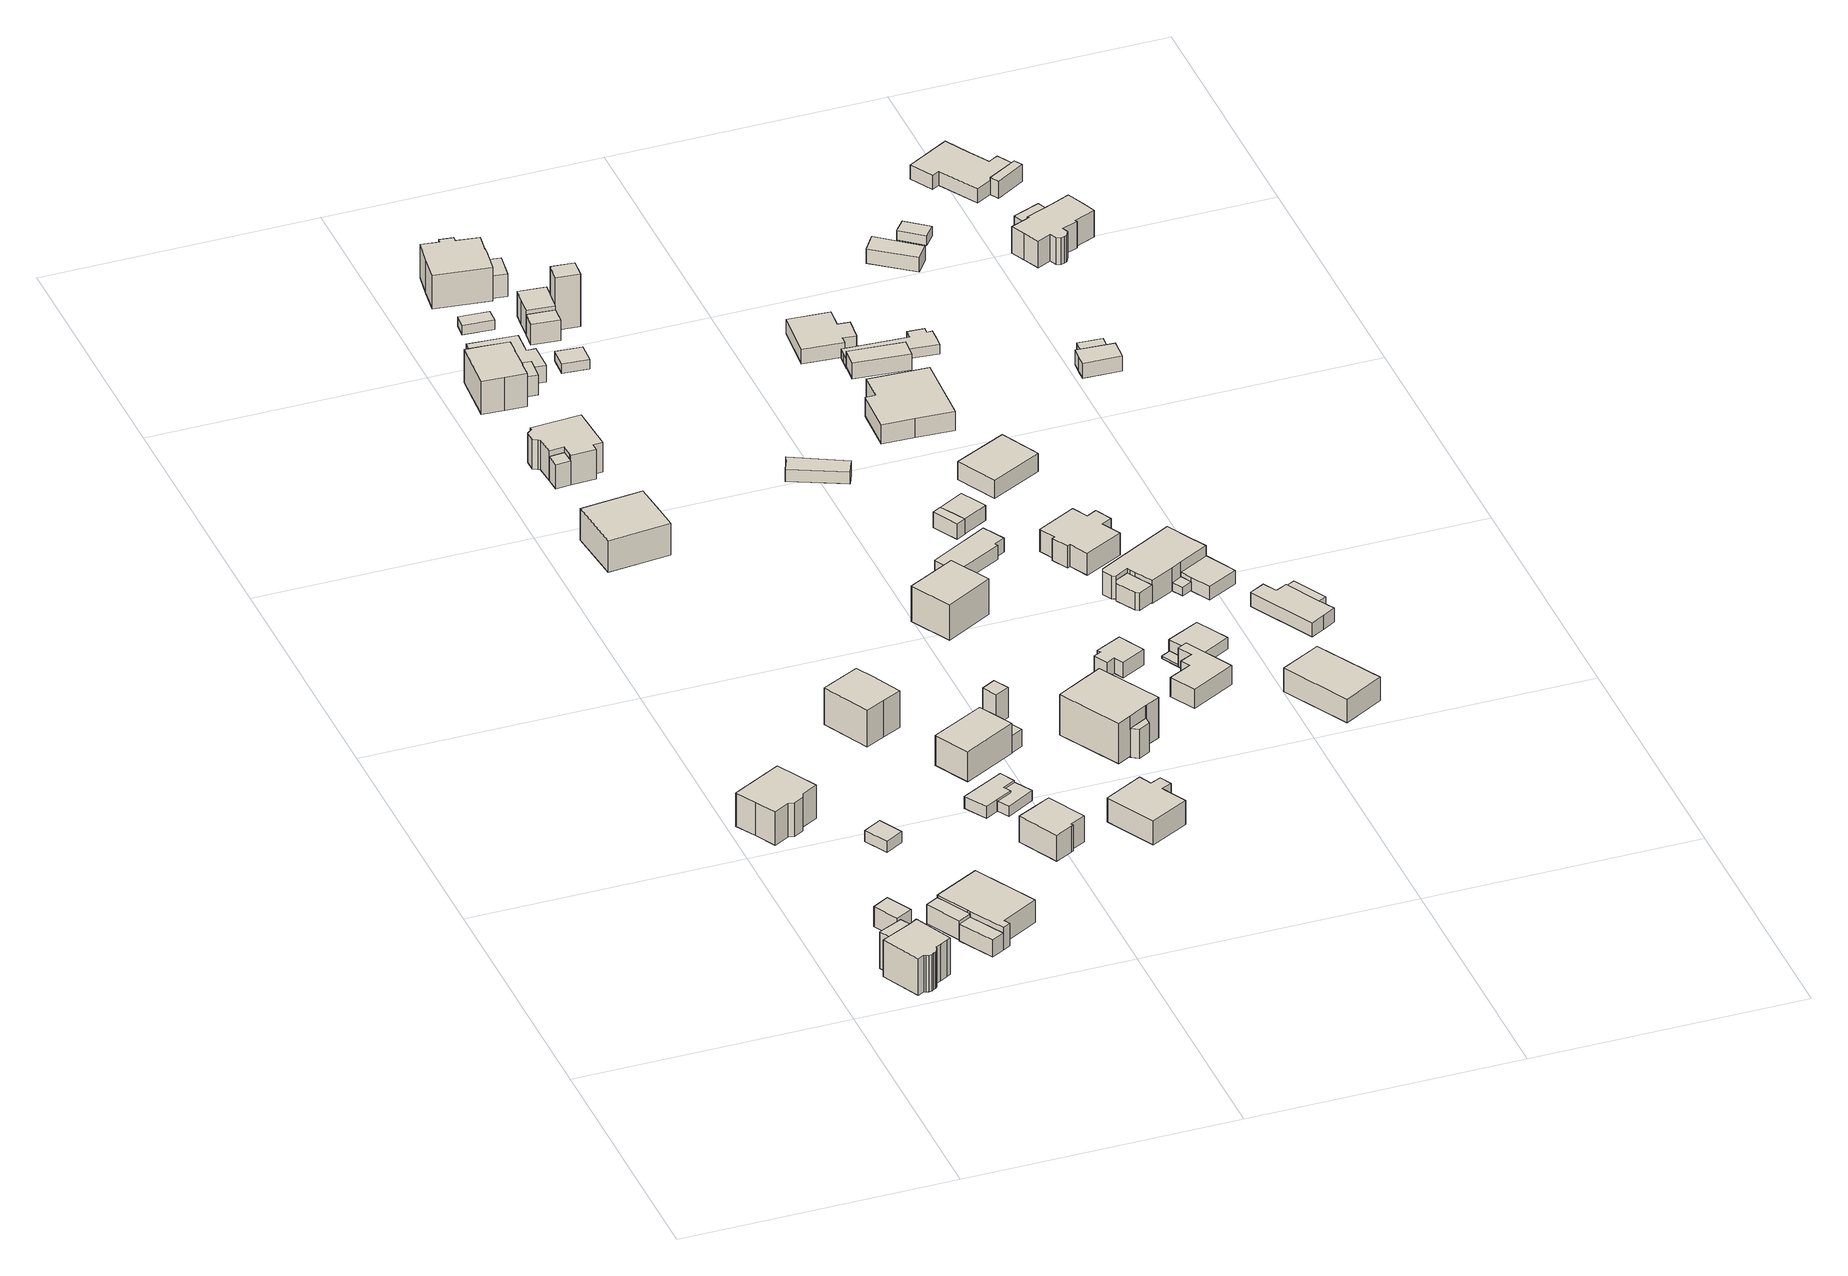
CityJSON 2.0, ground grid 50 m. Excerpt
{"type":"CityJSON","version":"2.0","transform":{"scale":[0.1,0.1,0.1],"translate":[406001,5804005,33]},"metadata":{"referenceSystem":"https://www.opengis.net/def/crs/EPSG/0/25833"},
"CityObjects":{
"building1":{"type":"Building","attributes":{"Gemeindeschluessel":"11000009","function":"31001_1010"},"address":[{"country":"Germany","locality":"Berlin","thoroughfareNumber":"144","thoroughfareName":"Waldstraße"}],"children":["building1-1","building1-2"]},
"building1-1":{"type":"BuildingPart","attributes":{"BezugspunktDach":"2200","measuredHeight":7.34,"storeysAboveGround":2},"parents":["building1"],"geometry":[{"type":"Solid","lod":"1","boundaries":[[[[0,1,2,3,4,5,6,7,8,9,10,11,12,13,14,15,16]],[[17,18,19,20,21,22,23,24,25,26,27,28,29,30,31,32,33]],[[17,33,16,15]],[[19,18,14,13]],[[20,19,13,12]],[[21,20,12,11]],[[22,21,11,10]],[[23,22,10,9]],[[24,23,9,8]],[[25,24,8,7]],[[26,25,7,6]],[[27,26,6,5]],[[28,27,5,4]],[[29,28,4,3]],[[30,29,3,2]],[[31,30,2,1]],[[32,31,1,0]],[[33,32,0,16]],[[18,17,15,14]]]]}]},
"building1-2":{"type":"BuildingPart","attributes":{"BezugspunktDach":"2200","measuredHeight":7.31,"storeysAboveGround":2},"parents":["building1"],"geometry":[{"type":"Solid","lod":"1","boundaries":[[[[15,14,34,35]],[[36,18,17,37]],[[36,37,35,34]],[[18,36,34,14]],[[37,17,15,35]],[[17,18,14,15]]]]}]},
"building2":{"type":"Building","attributes":{"Gemeindeschluessel":"11000009","BezugspunktDach":"2200","function":"31001_2000","measuredHeight":5.29,"storeysAboveGround":1},"address":[{"country":"Germany","locality":"Berlin","thoroughfareNumber":"144 (1)","thoroughfareName":"Waldstraße"}],"geometry":[{"type":"Solid","lod":"1","boundaries":[[[[38,39,40,41]],[[42,43,44,45]],[[42,45,41,40]],[[43,42,40,39]],[[44,43,39,38]],[[45,44,38,41]]]]}]},
"building3":{"type":"Building","attributes":{"Gemeindeschluessel":"11000009","BezugspunktDach":"2200","function":"31001_1010","measuredHeight":9.04,"storeysAboveGround":1},"address":[{"country":"Germany","locality":"Berlin","thoroughfareNumber":"20","thoroughfareName":"Elstergrund"}],"geometry":[{"type":"Solid","lod":"1","boundaries":[[[[46,47,48,49,50,51,52,53,54,55]],[[56,57,58,59,60,61,62,63,64,65]],[[56,65,55,54]],[[57,56,54,53]],[[58,57,53,52]],[[59,58,52,51]],[[60,59,51,50]],[[61,60,50,49]],[[62,61,49,48]],[[63,62,48,47]],[[64,63,47,46]],[[65,64,46,55]]]]}]},
"building4":{"type":"Building","attributes":{"Gemeindeschluessel":"11000009","BezugspunktDach":"2200","function":"51009_1610","measuredHeight":4.62,"storeysAboveGround":0},"address":[{"country":"Germany","locality":"Berlin"}],"geometry":[{"type":"Solid","lod":"1","boundaries":[[[[66,67,68,69]],[[70,71,72,73]],[[70,73,69,68]],[[71,70,68,67]],[[72,71,67,66]],[[73,72,66,69]]]]}]},
"building5":{"type":"Building","attributes":{"Gemeindeschluessel":"11000009","function":"31001_1010"},"address":[{"country":"Germany","locality":"Berlin","thoroughfareNumber":"142","thoroughfareName":"Waldstraße"}],"children":["building5-1","building5-2"]},
"building5-1":{"type":"BuildingPart","attributes":{"BezugspunktDach":"2200","measuredHeight":6.07,"storeysAboveGround":1},"parents":["building5"],"geometry":[{"type":"MultiSurface","lod":"1","boundaries":[[[74,75,76,77,78,79,80,81]],[[82,83,84,85,86,87,88,89]],[[82,89,81,80]],[[83,82,80,79]],[[84,83,79,78]],[[85,84,78,77]],[[86,85,77,76]],[[87,90,91,76,75]],[[88,87,75,74]],[[89,88,74,81]],[[91,90,87,86]]]}]},
"building5-2":{"type":"BuildingPart","attributes":{"BezugspunktDach":"2200","measuredHeight":3.38,"storeysAboveGround":1},"parents":["building5"],"geometry":[{"type":"Solid","lod":"1","boundaries":[[[[92,91,90,93]],[[87,86,94,95]],[[87,95,93,90]],[[94,86,91,92]],[[95,94,92,93]],[[87,90,91,86]]]]}]},
"building6":{"type":"Building","attributes":{"Gemeindeschluessel":"11000009","BezugspunktDach":"2200","function":"31001_2723","measuredHeight":2.18,"storeysAboveGround":1},"address":[{"country":"Germany","locality":"Berlin","thoroughfareNumber":"20 (1)","thoroughfareName":"Elstergrund"}],"geometry":[{"type":"Solid","lod":"1","boundaries":[[[[96,97,98,99]],[[100,101,102,103]],[[100,103,99,98]],[[101,100,98,97]],[[102,101,97,96]],[[103,102,96,99]]]]}]},
"building7":{"type":"Building","attributes":{"Gemeindeschluessel":"11000009","BezugspunktDach":"2200","function":"31001_1010","measuredHeight":8.49,"storeysAboveGround":1},"address":[{"country":"Germany","locality":"Berlin","thoroughfareNumber":"29","thoroughfareName":"Erlengrund"}],"geometry":[{"type":"Solid","lod":"1","boundaries":[[[[104,105,106,107,108,109,110]],[[111,112,113,114,115,116,117]],[[111,117,110,109]],[[112,111,109,108]],[[113,112,108,107]],[[114,113,107,106]],[[115,114,106,105]],[[116,115,105,104]],[[117,116,104,110]]]]}]},
"building8":{"type":"Building","attributes":{"Gemeindeschluessel":"11000009","BezugspunktDach":"2200","function":"31001_1010","measuredHeight":8.61,"storeysAboveGround":1},"address":[{"country":"Germany","locality":"Berlin","thoroughfareNumber":"25","thoroughfareName":"Erlengrund"}],"geometry":[{"type":"Solid","lod":"1","boundaries":[[[[118,119,120,121,122]],[[123,124,125,126,127]],[[123,127,122,121]],[[124,123,121,120]],[[125,124,120,119]],[[126,125,119,118]],[[127,126,118,122]]]]}]},
"building9":{"type":"Building","attributes":{"Gemeindeschluessel":"11000009","BezugspunktDach":"2200","function":"31001_2463","measuredHeight":2.36,"storeysAboveGround":1},"address":[{"country":"Germany","locality":"Berlin","thoroughfareNumber":"140 (1)","thoroughfareName":"Waldstraße"}],"geometry":[{"type":"Solid","lod":"1","boundaries":[[[[128,129,130,131,132,133,134]],[[135,136,137,138,139,140,141]],[[135,141,134,133]],[[136,135,133,132]],[[137,136,132,131]],[[138,137,131,130]],[[139,138,130,129]],[[140,139,129,128]],[[141,140,128,134]]]]}]},
"building10":{"type":"Building","attributes":{"Gemeindeschluessel":"11000009","BezugspunktDach":"2200","function":"51009_1610","measuredHeight":4.82,"storeysAboveGround":0},"address":[{"country":"Germany","locality":"Berlin"}],"geometry":[{"type":"Solid","lod":"1","boundaries":[[[[142,143,144,145,146]],[[147,148,149,150,151]],[[147,151,146,145]],[[148,147,145,144]],[[149,148,144,143]],[[150,149,143,142]],[[151,150,142,146]]]]}]},
"building11":{"type":"Building","attributes":{"Gemeindeschluessel":"11000009","BezugspunktDach":"2200","function":"31001_1010","measuredHeight":6.9,"storeysAboveGround":1},"address":[{"country":"Germany","locality":"Berlin","thoroughfareNumber":"140","thoroughfareName":"Waldstraße"}],"geometry":[{"type":"Solid","lod":"1","boundaries":[[[[152,153,154,155,156,157,158,159]],[[160,161,162,163,164,165,166,167]],[[160,167,159,158]],[[161,160,158,157]],[[162,161,157,156]],[[163,162,156,155]],[[164,163,155,154]],[[165,164,154,153]],[[166,165,153,152]],[[167,166,152,159]]]]}]},
"building12":{"type":"Building","attributes":{"Gemeindeschluessel":"11000009","BezugspunktDach":"2200","function":"51009_1610","measuredHeight":4.29,"storeysAboveGround":0},"address":[{"country":"Germany","locality":"Berlin"}],"geometry":[{"type":"Solid","lod":"1","boundaries":[[[[168,169,170,171]],[[172,173,174,175]],[[172,175,171,170]],[[173,172,170,169]],[[174,173,169,168]],[[175,174,168,171]]]]}]},
"building13":{"type":"Building","attributes":{"Gemeindeschluessel":"11000009","BezugspunktDach":"2200","function":"51009_1610","measuredHeight":2.06,"storeysAboveGround":0},"address":[{"country":"Germany","locality":"Berlin"}],"geometry":[{"type":"Solid","lod":"1","boundaries":[[[[176,177,178,179,180,181]],[[182,183,184,185,186,187]],[[182,187,181,180]],[[183,182,180,179]],[[184,183,179,178]],[[185,184,178,177]],[[186,185,177,176]],[[187,186,176,181]]]]}]},
"building14":{"type":"Building","attributes":{"Gemeindeschluessel":"11000009","BezugspunktDach":"2200","function":"31001_1010","measuredHeight":9.88,"storeysAboveGround":2},"address":[{"country":"Germany","locality":"Berlin","thoroughfareNumber":"23","thoroughfareName":"Erlengrund"}],"geometry":[{"type":"Solid","lod":"1","boundaries":[[[[188,189,190,191,192,193,194,195,196,197,198,199,200,201,202]],[[203,204,205,206,207,208,209,149,148,147,151,210,211,212,213]],[[203,213,202,201]],[[204,203,201,200]],[[205,204,200,199]],[[206,205,199,198]],[[207,206,198,197]],[[208,207,197,196]],[[209,208,196,195]],[[149,209,195,194]],[[148,149,194,193]],[[147,148,193,192]],[[151,147,192,191]],[[210,151,191,190]],[[211,210,190,189]],[[212,211,189,188]],[[213,212,188,202]]]]}]},
"building15":{"type":"Building","attributes":{"Gemeindeschluessel":"11000009","function":"31001_1010"},"address":[{"country":"Germany","locality":"Berlin","thoroughfareNumber":"31","thoroughfareName":"Erlengrund"}],"children":["building15-1","building15-2"]},
"building15-1":{"type":"BuildingPart","attributes":{"BezugspunktDach":"2200","measuredHeight":6.69,"storeysAboveGround":2},"parents":["building15"],"geometry":[{"type":"MultiSurface","lod":"1","boundaries":[[[214,215,216,217,218]],[[219,220,221,222,223]],[[219,223,218,217]],[[224,225,217,216]],[[220,219,226,227]],[[228,224,227,229,221,220,216,215]],[[222,221,215,214]],[[223,222,214,218]],[[227,226,225,224]],[[229,227,224,228]]]}]},
"building15-2":{"type":"BuildingPart","attributes":{"BezugspunktDach":"2200","measuredHeight":4.12,"storeysAboveGround":2},"parents":["building15"],"geometry":[{"type":"MultiSurface","lod":"1","boundaries":[[[228,230,231,225]],[[232,233,229,226]],[[232,226,225,231]],[[233,232,231,230]],[[229,233,230,228]],[[226,227,224,225,234]],[[229,228,224,227]]]}]},
"building16":{"type":"Building","attributes":{"Gemeindeschluessel":"11000009","function":"31001_1010"},"address":[{"country":"Germany","locality":"Berlin","thoroughfareNumber":"19","thoroughfareName":"Erlengrund"}],"children":["building16-1","building16-2"]},
"building16-1":{"type":"BuildingPart","attributes":{"BezugspunktDach":"2200","measuredHeight":9.27,"storeysAboveGround":2},"parents":["building16"],"geometry":[{"type":"MultiSurface","lod":"1","boundaries":[[[235,236,237,238,239,240,241,242,243,244,245]],[[246,247,248,249,250,251,252,253,254,255,256]],[[246,256,245,244]],[[247,246,244,243]],[[248,247,243,242]],[[249,248,242,241]],[[250,249,241,240]],[[251,250,240,239]],[[252,257,258,239,238]],[[253,252,238,237]],[[254,253,237,236]],[[255,254,236,235]],[[256,255,235,245]],[[251,258,257,252]]]}]},
"building16-2":{"type":"BuildingPart","attributes":{"BezugspunktDach":"2200","measuredHeight":4.02,"storeysAboveGround":2},"parents":["building16"],"geometry":[{"type":"Solid","lod":"1","boundaries":[[[[259,260,261,262,258,257]],[[251,250,263,264,265,252]],[[250,251,258,262]],[[263,250,262,261]],[[264,263,261,260]],[[265,264,260,259]],[[252,265,259,257]],[[257,258,251,252]]]]}]},
"building17":{"type":"Building","attributes":{"Gemeindeschluessel":"11000009","BezugspunktDach":"2200","function":"31001_2000","measuredHeight":3.28,"storeysAboveGround":1},"address":[{"country":"Germany","locality":"Berlin","thoroughfareNumber":"19 (1)","thoroughfareName":"Erlengrund"}],"geometry":[{"type":"Solid","lod":"1","boundaries":[[[[266,267,268,269,270,271,272,273,274,275]],[[276,277,278,279,280,281,282,283,284,285]],[[276,285,275,274]],[[277,276,274,273]],[[278,277,273,272]],[[279,278,272,271]],[[280,279,271,270]],[[281,280,270,269]],[[282,281,269,268]],[[283,282,268,267]],[[284,283,267,266]],[[285,284,266,275]]]]}]},
"building18":{"type":"Building","attributes":{"Gemeindeschluessel":"11000009","BezugspunktDach":"2200","function":"31001_2000","measuredHeight":6.1,"storeysAboveGround":1},"address":[{"country":"Germany","locality":"Berlin","thoroughfareNumber":"31 (1)","thoroughfareName":"Erlengrund"}],"geometry":[{"type":"Solid","lod":"1","boundaries":[[[[286,287,288,289]],[[290,291,292,293]],[[290,293,289,288]],[[291,290,288,287]],[[292,291,287,286]],[[293,292,286,289]]]]}]},
"building19":{"type":"Building","attributes":{"Gemeindeschluessel":"11000009","BezugspunktDach":"2200","function":"31001_2463","measuredHeight":1.9,"storeysAboveGround":1},"address":[{"country":"Germany","locality":"Berlin","thoroughfareNumber":"17 (2)","thoroughfareName":"Erlengrund"}],"geometry":[{"type":"Solid","lod":"1","boundaries":[[[[294,295,296,297]],[[298,299,300,301]],[[298,301,297,296]],[[299,298,296,295]],[[300,299,295,294]],[[301,300,294,297]]]]}]},
"building20":{"type":"Building","attributes":{"Gemeindeschluessel":"11000009","BezugspunktDach":"2200","function":"31001_1010","measuredHeight":6.62,"storeysAboveGround":1},"address":[{"country":"Germany","locality":"Berlin","thoroughfareNumber":"138","thoroughfareName":"Waldstraße"}],"geometry":[{"type":"Solid","lod":"1","boundaries":[[[[302,303,304,305,306,307,308,309,310,311]],[[312,313,314,315,316,317,318,319,320,321]],[[312,321,311,310]],[[313,312,310,309]],[[314,313,309,308]],[[315,314,308,307]],[[316,315,307,306]],[[317,316,306,305]],[[318,317,305,304]],[[319,318,304,303]],[[320,319,303,302]],[[321,320,302,311]]]]}]},
"building21":{"type":"Building","attributes":{"Gemeindeschluessel":"11000009","function":"31001_1010"},"address":[{"country":"Germany","locality":"Berlin","thoroughfareNumber":"17","thoroughfareName":"Erlengrund"}],"children":["building21-1","building21-2"]},
"building21-1":{"type":"BuildingPart","attributes":{"BezugspunktDach":"2200","measuredHeight":9.77,"storeysAboveGround":2},"parents":["building21"],"geometry":[{"type":"MultiSurface","lod":"1","boundaries":[[[322,323,324,325,326,327,328,329,330,331,332,333,334]],[[335,336,337,338,339,340,341,342,343,344,345,346,347]],[[335,347,334,333]],[[336,335,333,332]],[[337,336,332,331]],[[338,337,331,330]],[[339,338,330,329]],[[340,339,329,328]],[[341,340,328,327]],[[342,341,327,326]],[[343,342,326,325]],[[348,349,343,325,324]],[[345,344,324,323],[350,348,344,345]],[[346,345,323,322]],[[347,346,322,334]],[[344,343,349,348]],[[348,350,345,344]]]}]},
"building21-2":{"type":"BuildingPart","attributes":{"BezugspunktDach":"2200","measuredHeight":4.48,"storeysAboveGround":2},"parents":["building21"],"geometry":[{"type":"MultiSurface","lod":"1","boundaries":[[[351,352,349,350]],[[343,353,354,345]],[[353,343,349,352]],[[354,353,352,351]],[[345,354,351,350]],[[344,348,349,343]],[[345,350,348,344]]]}]},
"building22":{"type":"Building","attributes":{"Gemeindeschluessel":"11000009","BezugspunktDach":"2200","function":"31001_2000","measuredHeight":1.91,"storeysAboveGround":1},"address":[{"country":"Germany","locality":"Berlin","thoroughfareNumber":"19 (2)","thoroughfareName":"Erlengrund"}],"geometry":[{"type":"Solid","lod":"1","boundaries":[[[[355,356,357,358]],[[359,360,361,362]],[[359,362,358,357]],[[360,359,357,356]],[[361,360,356,355]],[[362,361,355,358]]]]}]},
"building23":{"type":"Building","attributes":{"Gemeindeschluessel":"11000009","BezugspunktDach":"2200","function":"31001_2000","measuredHeight":5.07,"storeysAboveGround":1},"address":[{"country":"Germany","locality":"Berlin","thoroughfareNumber":"19 (3)","thoroughfareName":"Erlengrund"}],"geometry":[{"type":"Solid","lod":"1","boundaries":[[[[363,364,365,366]],[[367,368,369,370]],[[367,370,366,365]],[[368,367,365,364]],[[369,368,364,363]],[[370,369,363,366]]]]}]},
"building24":{"type":"Building","attributes":{"Gemeindeschluessel":"11000009","BezugspunktDach":"2200","function":"31001_2000","measuredHeight":4.87,"storeysAboveGround":1},"address":[{"country":"Germany","locality":"Berlin","thoroughfareNumber":"17 (1)","thoroughfareName":"Erlengrund"}],"geometry":[{"type":"Solid","lod":"1","boundaries":[[[[371,372,373,374,375,376,377]],[[378,379,380,381,382,368,367]],[[378,367,377,376]],[[379,378,376,375]],[[380,379,375,374]],[[381,380,374,373]],[[382,381,373,372]],[[368,382,372,371]],[[367,368,371,377]]]]}]},
"building25":{"type":"Building","attributes":{"Gemeindeschluessel":"11000009","BezugspunktDach":"2200","function":"31001_1010","measuredHeight":8.73,"storeysAboveGround":1},"address":[{"country":"Germany","locality":"Berlin","thoroughfareNumber":"27A","thoroughfareName":"Erlengrund"}],"geometry":[{"type":"Solid","lod":"1","boundaries":[[[[383,384,385,386]],[[387,388,389,390]],[[387,390,386,385]],[[388,387,385,384]],[[389,388,384,383]],[[390,389,383,386]]]]}]},
"building26":{"type":"Building","attributes":{"Gemeindeschluessel":"11000009","function":"31001_1010"},"address":[{"country":"Germany","locality":"Berlin","thoroughfareNumber":"136","thoroughfareName":"Waldstraße"}],"children":["building26-1","building26-2"]},
"building26-1":{"type":"BuildingPart","attributes":{"BezugspunktDach":"2200","measuredHeight":10.37,"storeysAboveGround":2},"parents":["building26"],"geometry":[{"type":"MultiSurface","lod":"1","boundaries":[[[391,392,393,394,395,396,397,398]],[[399,400,401,402,403,404,405,406]],[[399,406,398,397]],[[400,399,397,396]],[[401,400,396,395]],[[402,401,395,394]],[[403,402,394,393]],[[407,408,409,393,392]],[[405,404,392,391]],[[406,405,391,398]],[[404,403,409,408,407]]]}]},
"building26-2":{"type":"BuildingPart","attributes":{"BezugspunktDach":"2200","measuredHeight":5.79,"storeysAboveGround":2},"parents":["building26"],"geometry":[{"type":"MultiSurface","lod":"1","boundaries":[[[410,411,409,408]],[[412,413,414,415]],[[412,415,404,403,409]],[[413,412,409,411]],[[414,413,411,410]],[[415,414,410,408]],[[416,408,409,403,404]]]}]},
"building27":{"type":"Building","attributes":{"Gemeindeschluessel":"11000009","BezugspunktDach":"2200","function":"31001_2000","measuredHeight":10.55,"storeysAboveGround":1},"address":[{"country":"Germany","locality":"Berlin","thoroughfareNumber":"17 (3)","thoroughfareName":"Erlengrund"}],"geometry":[{"type":"Solid","lod":"1","boundaries":[[[[417,418,419,420,421]],[[382,381,422,423,368]],[[382,368,421,420]],[[381,382,420,419]],[[422,381,419,418]],[[423,422,418,417]],[[368,423,417,421]]]]}]},
"building28":{"type":"Building","attributes":{"Gemeindeschluessel":"11000009","BezugspunktDach":"2200","function":"31001_2000","measuredHeight":2.88,"storeysAboveGround":1},"address":[{"country":"Germany","locality":"Berlin","thoroughfareNumber":"4 (1)","thoroughfareName":"Siedlers Eck"}],"geometry":[{"type":"Solid","lod":"1","boundaries":[[[[424,425,426,427,428,429]],[[430,431,432,433,434,435]],[[430,435,429,428]],[[431,430,428,427]],[[432,431,427,426]],[[433,432,426,425]],[[434,433,425,424]],[[435,434,424,429]]]]}]},
"building29":{"type":"Building","attributes":{"Gemeindeschluessel":"11000009","BezugspunktDach":"2200","function":"31001_2000","measuredHeight":2.8,"storeysAboveGround":1},"address":[{"country":"Germany","locality":"Berlin","thoroughfareNumber":"8 (1)","thoroughfareName":"Siedlers Eck"}],"geometry":[{"type":"Solid","lod":"1","boundaries":[[[[436,437,438,439,440,441]],[[442,443,444,445,446,447]],[[442,447,441,440]],[[443,442,440,439]],[[444,443,439,438]],[[445,444,438,437]],[[446,445,437,436]],[[447,446,436,441]]]]}]},
"building30":{"type":"Building","attributes":{"Gemeindeschluessel":"11000009","BezugspunktDach":"2200","function":"31001_2000","measuredHeight":3.14,"storeysAboveGround":1},"address":[{"country":"Germany","locality":"Berlin","thoroughfareNumber":"134 (2)","thoroughfareName":"Waldstraße"}],"geometry":[{"type":"Solid","lod":"1","boundaries":[[[[448,449,450,451,452,453,454,455]],[[456,457,458,459,460,461,462,463]],[[456,463,455,454]],[[457,456,454,453]],[[458,457,453,452]],[[459,458,452,451]],[[460,459,451,450]],[[461,460,450,449]],[[462,461,449,448]],[[463,462,448,455]]]]}]},
"building31":{"type":"Building","attributes":{"Gemeindeschluessel":"11000009","BezugspunktDach":"2200","function":"51009_1610","measuredHeight":3.75,"storeysAboveGround":0},"address":[{"country":"Germany","locality":"Berlin"}],"geometry":[{"type":"Solid","lod":"1","boundaries":[[[[464,465,466,467,468]],[[469,470,471,472,473]],[[469,473,468,467]],[[470,469,467,466]],[[471,470,466,465]],[[472,471,465,464]],[[473,472,464,468]]]]}]},
"building32":{"type":"Building","attributes":{"Gemeindeschluessel":"11000009","BezugspunktDach":"2200","function":"31001_1310","measuredHeight":3.68,"storeysAboveGround":1},"address":[{"country":"Germany","locality":"Berlin","thoroughfareNumber":"6 (1)","thoroughfareName":"Siedlers Eck"}],"geometry":[{"type":"Solid","lod":"1","boundaries":[[[[465,474,475,476,467]],[[477,478,479,480,481]],[[477,481,467,476]],[[478,477,476,475]],[[479,478,475,474]],[[480,479,474,465]],[[481,480,465,467]]]]}]},
"building33":{"type":"Building","attributes":{"Gemeindeschluessel":"11000009","BezugspunktDach":"2200","function":"31001_1010","measuredHeight":3.78,"storeysAboveGround":1},"address":[{"country":"Germany","locality":"Berlin","thoroughfareNumber":"134","thoroughfareName":"Waldstraße"}],"geometry":[{"type":"Solid","lod":"1","boundaries":[[[[482,483,484,485,486,487,488,489]],[[490,491,492,493,494,495,496,497]],[[490,497,489,488]],[[491,490,488,487]],[[492,491,487,486]],[[493,492,486,485]],[[494,493,485,484]],[[495,494,484,483]],[[496,495,483,482]],[[497,496,482,489]]]]}]},
"building34":{"type":"Building","attributes":{"Gemeindeschluessel":"11000009","BezugspunktDach":"2200","function":"31001_2000","measuredHeight":0.467,"storeysAboveGround":1},"address":[{"country":"Germany","locality":"Berlin","thoroughfareNumber":"134 (1)","thoroughfareName":"Waldstraße"}],"geometry":[{"type":"Solid","lod":"1","boundaries":[[[[498,499,500,501]],[[502,494,493,503]],[[502,503,501,500]],[[494,502,500,499]],[[493,494,499,498]],[[503,493,498,501]]]]}]},
"building35":{"type":"Building","attributes":{"Gemeindeschluessel":"11000009","BezugspunktDach":"2200","function":"51009_1610","measuredHeight":3.48,"storeysAboveGround":0},"address":[{"country":"Germany","locality":"Berlin"}],"geometry":[{"type":"Solid","lod":"1","boundaries":[[[[504,505,506,507,508,509]],[[510,511,512,513,514,515]],[[510,515,509,508]],[[511,510,508,507]],[[512,511,507,506]],[[513,512,506,505]],[[514,513,505,504]],[[515,514,504,509]]]]}]},
"building36":{"type":"Building","attributes":{"Gemeindeschluessel":"11000009","BezugspunktDach":"2200","function":"31001_2463","measuredHeight":2.28,"storeysAboveGround":1},"address":[{"country":"Germany","locality":"Berlin","thoroughfareNumber":"132 (1)","thoroughfareName":"Waldstraße"}],"geometry":[{"type":"Solid","lod":"1","boundaries":[[[[516,517,518,519]],[[520,521,522,523]],[[520,523,519,518]],[[521,520,518,517]],[[522,521,517,516]],[[523,522,516,519]]]]}]},
"building37":{"type":"Building","attributes":{"Gemeindeschluessel":"11000009","BezugspunktDach":"2200","function":"31001_1010","measuredHeight":7.79,"storeysAboveGround":1},"address":[{"country":"Germany","locality":"Berlin","thoroughfareNumber":"8","thoroughfareName":"Siedlers Eck"}],"geometry":[{"type":"Solid","lod":"1","boundaries":[[[[524,525,526,527,528,529,530,531,532,533,534,535]],[[536,537,538,539,540,541,542,543,544,545,546,547]],[[536,547,535,534]],[[537,536,534,533]],[[538,537,533,532]],[[539,538,532,531]],[[540,539,531,530]],[[541,540,530,529]],[[542,541,529,528]],[[543,542,528,527]],[[544,543,527,526]],[[545,544,526,525]],[[546,545,525,524]],[[547,546,524,535]]]]}]},
"building38":{"type":"Building","attributes":{"Gemeindeschluessel":"11000009","BezugspunktDach":"2200","function":"31001_1010","measuredHeight":3.86,"storeysAboveGround":1},"address":[{"country":"Germany","locality":"Berlin","thoroughfareNumber":"4","thoroughfareName":"Siedlers Eck"}],"geometry":[{"type":"Solid","lod":"1","boundaries":[[[[548,549,550,551,552,553,554,555]],[[556,557,558,559,560,561,562,563]],[[556,563,555,554]],[[557,556,554,553]],[[558,557,553,552]],[[559,558,552,551]],[[560,559,551,550]],[[561,560,550,549]],[[562,561,549,548]],[[563,562,548,555]]]]}]},
"building39":{"type":"Building","attributes":{"Gemeindeschluessel":"11000009","BezugspunktDach":"2200","function":"31001_1010","measuredHeight":4.04,"storeysAboveGround":1},"address":[{"country":"Germany","locality":"Berlin","thoroughfareNumber":"6","thoroughfareName":"Siedlers Eck"}],"geometry":[{"type":"Solid","lod":"1","boundaries":[[[[564,565,566,567]],[[568,569,570,571]],[[568,571,567,566]],[[569,568,566,565]],[[570,569,565,564]],[[571,570,564,567]]]]}]},
"building40":{"type":"Building","attributes":{"Gemeindeschluessel":"11000009","BezugspunktDach":"2200","function":"31001_1010","measuredHeight":2.88,"storeysAboveGround":1},"address":[{"country":"Germany","locality":"Berlin","thoroughfareNumber":"2","thoroughfareName":"Siedlers Eck"}],"geometry":[{"type":"Solid","lod":"1","boundaries":[[[[572,573,574,575,576,577,578,579]],[[580,581,582,583,584,585,586,587]],[[580,587,579,578]],[[581,580,578,577]],[[582,581,577,576]],[[583,582,576,575]],[[584,583,575,574]],[[585,584,574,573]],[[586,585,573,572]],[[587,586,572,579]]]]}]},
"building41":{"type":"Building","attributes":{"Gemeindeschluessel":"11000009","BezugspunktDach":"2200","function":"31001_1010","measuredHeight":5,"storeysAboveGround":1},"address":[{"country":"Germany","locality":"Berlin","thoroughfareNumber":"8A","thoroughfareName":"Siedlers Eck"}],"geometry":[{"type":"Solid","lod":"1","boundaries":[[[[588,589,590,591,592,593,594,595,596,597,598,599,600,601,602]],[[603,604,605,606,607,608,609,610,611,612,613,614,615,616,617]],[[603,617,602,601]],[[604,603,601,600]],[[605,604,600,599]],[[606,605,599,598]],[[607,606,598,597]],[[608,607,597,596]],[[609,608,596,595]],[[610,609,595,594]],[[611,610,594,593]],[[612,611,593,592]],[[613,612,592,591]],[[614,613,591,590]],[[615,614,590,589]],[[616,615,589,588]],[[617,616,588,602]]]]}]},
"building42":{"type":"Building","attributes":{"Gemeindeschluessel":"11000009","BezugspunktDach":"2200","function":"31001_2000","measuredHeight":3.56,"storeysAboveGround":1},"address":[{"country":"Germany","locality":"Berlin","thoroughfareNumber":"4 (2)","thoroughfareName":"Siedlers Eck"}],"geometry":[{"type":"Solid","lod":"1","boundaries":[[[[618,619,620,621]],[[622,623,624,625]],[[622,625,621,620]],[[623,622,620,619]],[[624,623,619,618]],[[625,624,618,621]]]]}]},
"building43":{"type":"Building","attributes":{"Gemeindeschluessel":"11000009","BezugspunktDach":"2200","function":"31001_2000","measuredHeight":1.71,"storeysAboveGround":1},"address":[{"country":"Germany","locality":"Berlin","thoroughfareNumber":"132 (3)","thoroughfareName":"Waldstraße"}],"geometry":[{"type":"Solid","lod":"1","boundaries":[[[[626,627,628,629]],[[609,630,631,610]],[[609,610,629,628]],[[630,609,628,627]],[[631,630,627,626]],[[610,631,626,629]]]]}]},
"building44":{"type":"Building","attributes":{"Gemeindeschluessel":"11000009","BezugspunktDach":"2200","function":"31001_1010","measuredHeight":5.5,"storeysAboveGround":1},"address":[{"country":"Germany","locality":"Berlin","thoroughfareNumber":"132","thoroughfareName":"Waldstraße"}],"geometry":[{"type":"Solid","lod":"1","boundaries":[[[[632,633,634,635]],[[636,637,638,639]],[[636,639,635,634]],[[637,636,634,633]],[[638,637,633,632]],[[639,638,632,635]]]]}]},
"building45":{"type":"Building","attributes":{"Gemeindeschluessel":"11000009","BezugspunktDach":"2200","function":"31001_2000","measuredHeight":2.6,"storeysAboveGround":1},"address":[{"country":"Germany","locality":"Berlin","thoroughfareNumber":"2 (1)","thoroughfareName":"Siedlers Eck"}],"geometry":[{"type":"Solid","lod":"1","boundaries":[[[[640,641,642,643,644,645,646,647,648,649,650]],[[651,652,653,654,655,656,657,658,659,660,661]],[[651,661,650,649]],[[652,651,649,648]],[[653,652,648,647]],[[654,653,647,646]],[[655,654,646,645]],[[656,655,645,644]],[[657,656,644,643]],[[658,657,643,642]],[[659,658,642,641]],[[660,659,641,640]],[[661,660,640,650]]]]}]},
"building46":{"type":"Building","attributes":{"Gemeindeschluessel":"11000009","BezugspunktDach":"2200","function":"31001_2000","measuredHeight":2.68,"storeysAboveGround":1},"address":[{"country":"Germany","locality":"Berlin","thoroughfareNumber":"130 (1)","thoroughfareName":"Siedlers Eck"}],"geometry":[{"type":"Solid","lod":"1","boundaries":[[[[662,663,664,665,666]],[[667,668,669,670,671]],[[667,671,666,665]],[[668,667,665,664]],[[669,668,664,663]],[[670,669,663,662]],[[671,670,662,666]]]]}]},
"building47":{"type":"Building","attributes":{"Gemeindeschluessel":"11000009","function":"31001_1010"},"address":[{"country":"Germany","locality":"Berlin","thoroughfareNumber":"10","thoroughfareName":"Siedlers Eck"}],"children":["building47-1","building47-2"]},
"building47-1":{"type":"BuildingPart","attributes":{"BezugspunktDach":"2200","measuredHeight":3.19,"storeysAboveGround":1},"parents":["building47"],"geometry":[{"type":"MultiSurface","lod":"1","boundaries":[[[672,673,674,675,676,677,678,679,680]],[[681,682,683,684,685,686,687,688,689]],[[681,689,680,679]],[[682,681,679,678]],[[683,682,678,677]],[[684,683,677,676]],[[690,691,684,676,675]],[[686,685,675,674]],[[687,686,674,673]],[[688,687,673,672]],[[689,688,672,680]],[[692,685,684,691,690]]]}]},
"building47-2":{"type":"BuildingPart","attributes":{"BezugspunktDach":"2200","measuredHeight":2.48,"storeysAboveGround":1},"parents":["building47"],"geometry":[{"type":"MultiSurface","lod":"1","boundaries":[[[690,693,694,691]],[[695,696,685,684]],[[695,684,691,694]],[[696,695,694,693]],[[685,696,693,690]],[[685,697,690,691,684]]]}]},
"building48":{"type":"Building","attributes":{"Gemeindeschluessel":"11000009","BezugspunktDach":"2200","function":"31001_2000","measuredHeight":2.84,"storeysAboveGround":1},"address":[{"country":"Germany","locality":"Berlin","thoroughfareNumber":"2 (2)","thoroughfareName":"Siedlers Eck"}],"geometry":[{"type":"Solid","lod":"1","boundaries":[[[[698,699,700,701]],[[702,703,704,705]],[[702,705,701,700]],[[703,702,700,699]],[[704,703,699,698]],[[705,704,698,701]]]]}]},
"building49":{"type":"Building","attributes":{"Gemeindeschluessel":"11000009","BezugspunktDach":"2200","function":"31001_2000","measuredHeight":1.87,"storeysAboveGround":1},"address":[{"country":"Germany","locality":"Berlin","thoroughfareNumber":"1 (1)","thoroughfareName":"Siedlers Eck"}],"geometry":[{"type":"Solid","lod":"1","boundaries":[[[[706,707,708,709]],[[710,711,712,713]],[[710,713,709,708]],[[711,710,708,707]],[[712,711,707,706]],[[713,712,706,709]]]]}]},
"building50":{"type":"Building","attributes":{"Gemeindeschluessel":"11000009","BezugspunktDach":"2200","function":"31001_2000","measuredHeight":3.28,"storeysAboveGround":1},"address":[{"country":"Germany","locality":"Berlin","thoroughfareNumber":"5 (1)","thoroughfareName":"Siedlers Eck"}],"geometry":[{"type":"Solid","lod":"1","boundaries":[[[[714,715,716,717,718,719]],[[720,721,722,723,724,725]],[[720,725,719,718]],[[721,720,718,717]],[[722,721,717,716]],[[723,722,716,715]],[[724,723,715,714]],[[725,724,714,719]]]]}]},
"building51":{"type":"Building","attributes":{"Gemeindeschluessel":"11000009","BezugspunktDach":"2200","function":"31001_2000","measuredHeight":2.19,"storeysAboveGround":1},"address":[{"country":"Germany","locality":"Berlin","thoroughfareNumber":"3 (3)","thoroughfareName":"Siedlers Eck"}],"geometry":[{"type":"Solid","lod":"1","boundaries":[[[[726,727,728,729]],[[730,731,732,733]],[[730,733,729,728]],[[731,730,728,727]],[[732,731,727,726]],[[733,732,726,729]]]]}]},
"building52":{"type":"Building","attributes":{"Gemeindeschluessel":"11000009","function":"31001_1010"},"address":[{"country":"Germany","locality":"Berlin","thoroughfareNumber":"3","thoroughfareName":"Siedlers Eck"}],"children":["building52-1","building52-2"]},
"building52-1":{"type":"BuildingPart","attributes":{"BezugspunktDach":"2200","measuredHeight":7.57,"storeysAboveGround":1},"parents":["building52"],"geometry":[{"type":"Solid","lod":"1","boundaries":[[[[734,735,736,737,738,739,740,741,742,743,744,745,746,747,748,749,750,751]],[[752,753,754,755,756,757,758,759,760,761,762,763,764,765,766,767,768,769]],[[752,769,751,750]],[[753,752,750,749]],[[754,753,749,748],[754,770,771,753]],[[755,754,748,747]],[[756,755,747,746]],[[757,756,746,745]],[[758,757,745,744]],[[759,758,744,743]],[[760,759,743,742]],[[761,760,742,741]],[[762,761,741,740]],[[763,762,740,739]],[[764,763,739,738]],[[765,764,738,737]],[[766,765,737,736]],[[767,766,736,735]],[[768,767,735,734]],[[769,768,734,751]],[[770,754,753,771]]]]}]},
"building52-2":{"type":"BuildingPart","attributes":{"BezugspunktDach":"2200","measuredHeight":4.68,"storeysAboveGround":1},"parents":["building52"],"geometry":[{"type":"Solid","lod":"1","boundaries":[[[[771,770,772,773]],[[774,754,753,775]],[[774,775,773,772]],[[754,774,772,770]],[[775,753,771,773]],[[753,754,770,771]]]]}]},
"building53":{"type":"Building","attributes":{"Gemeindeschluessel":"11000009","function":"31001_1010"},"address":[{"country":"Germany","locality":"Berlin","thoroughfareNumber":"1","thoroughfareName":"Siedlers Eck"}],"children":["building53-1","building53-2"]},
"building53-1":{"type":"BuildingPart","attributes":{"BezugspunktDach":"2200","measuredHeight":4.07,"storeysAboveGround":1},"parents":["building53"],"geometry":[{"type":"MultiSurface","lod":"1","boundaries":[[[776,777,778,779,780,781,782,783,784,785,786,787,788]],[[789,790,791,792,793,794,795,796,797,798,799,800,801]],[[789,801,788,787]],[[790,789,787,786]],[[791,790,786,785]],[[792,791,785,784]],[[793,792,784,783]],[[794,793,783,782]],[[795,794,782,781]],[[798,797,779,778]],[[799,798,778,777]],[[800,799,777,776]],[[801,800,776,788]],[[796,795,781,780]],[[797,802,796,780,779]]]}]},
"building53-2":{"type":"BuildingPart","attributes":{"BezugspunktDach":"2200","measuredHeight":4.13,"storeysAboveGround":1},"parents":["building53"],"geometry":[{"type":"MultiSurface","lod":"1","boundaries":[[[803,804,805,806]],[[795,807,808,797]],[[809,781,780,779,806,805]],[[807,795,805,804]],[[808,807,804,803]],[[797,808,803,806]],[[795,796,780,781,809]],[[779,780,796,797]]]}]}
},
"vertices":[
[115,2,98],[127,8,98],[131,7,98],[136,6,98],[141,7,98],[145,9,98],[149,12,98],[152,15,98],[154,20,98],[155,24,98],[165,29,98],[179,37,98],[186,41,98],[153,112,98],[138,103,98],[93,81,98],[80,74,98],[93,81,25],[138,103,25],[153,112,25],[186,41,25],[179,37,25],[165,29,25],[155,24,25],[154,20,25],[152,15,25],[149,12,25],[145,9,25],[141,7,25],[136,6,25],[131,7,25],[127,8,25],[115,2,25],[80,74,25],
[128,120,98],[83,99,98],[128,120,25],[83,99,25],
[141,170,65],[172,186,65],[147,233,65],[117,216,65],[147,233,25],[172,186,25],[141,170,25],[117,216,25],
[29,536,90],[49,498,90],[78,514,90],[88,511,90],[107,522,90],[110,532,90],[140,548,90],[120,585,90],[100,623,90],[8,573,90],[100,623,23],[120,585,23],[140,548,23],[110,532,23],[107,522,23],[88,511,23],[78,514,23],[49,498,23],[29,536,23],[8,573,23],
[236,132,62],[260,145,62],[226,208,62],[202,195,62],[226,208,24],[260,145,24],[236,132,24],[202,195,24],
[258,150,67],[260,145,67],[295,81,67],[309,89,67],[303,100,67],[372,138,67],[310,253,67],[226,208,67],[310,253,22],[372,138,22],[303,100,22],[309,89,22],[295,81,22],[260,145,22],[258,150,22],[226,208,22],[260,145,56],[295,81,56],
[271,68,56],[236,132,56],[271,68,22],[236,132,22],
[215,415,44],[248,434,44],[225,477,44],[192,458,44],[225,477,22],[248,434,22],[215,415,22],[192,458,22],
[294,719,92],[330,737,92],[365,754,92],[350,785,92],[338,809,92],[321,841,92],[251,806,92],[321,841,19],[338,809,19],[350,785,19],[365,754,19],[330,737,19],[294,719,19],[251,806,19],
[76,1354,77],[191,1365,77],[186,1418,77],[181,1470,77],[66,1458,77],[181,1470,14],[186,1418,14],[191,1365,14],[76,1354,14],[66,1458,14],
[404,450,46],[427,463,46],[457,479,46],[450,492,46],[473,505,46],[459,533,46],[380,491,46],[459,533,22],[473,505,22],[450,492,22],[457,479,22],[427,463,22],[404,450,22],[380,491,22],
[80,1609,64],[107,1611,64],[107,1617,64],[106,1638,64],[78,1636,64],[106,1638,16],[107,1617,16],[107,1611,16],[80,1609,16],[78,1636,16],
[468,293,74],[501,309,74],[504,311,74],[502,315,74],[531,330,74],[494,400,74],[462,383,74],[430,367,74],[462,383,22],[494,400,22],[531,330,22],[502,315,22],[504,311,22],[501,309,22],[468,293,22],[430,367,22],
[350,785,63],[369,795,63],[353,828,63],[333,818,63],[353,828,20],[369,795,20],[350,785,20],[333,818,20],
[440,441,43],[492,472,43],[473,505,43],[450,492,43],[457,479,43],[427,463,43],[457,479,23],[450,492,23],[473,505,23],[492,472,23],[440,441,23],[427,463,23],
[64,1678,75],[73,1673,75],[76,1672,75],[78,1636,75],[106,1638,75],[107,1617,75],[107,1611,75],[153,1613,75],[152,1628,75],[170,1629,75],[167,1679,75],[165,1717,75],[73,1711,75],[74,1706,75],[64,1698,75],[74,1706,16],[73,1711,16],[165,1717,16],[167,1679,16],[170,1629,16],[152,1628,16],[153,1613,16],[76,1672,16],[73,1673,16],[64,1678,16],[64,1698,16],
[413,563,81],[510,615,81],[494,646,81],[477,678,81],[380,627,81],[477,678,21],[494,646,21],[510,615,21],[413,563,21],[380,627,21],[494,646,56],[477,678,56],[477,678,22],[494,646,22],[510,615,56],[510,615,22],
[532,627,56],[499,689,56],[499,689,22],[532,627,22],[477,678,28],
[80,1849,85],[119,1847,85],[120,1874,85],[121,1874,85],[123,1916,85],[124,1916,85],[125,1944,85],[86,1947,85],[70,1948,85],[46,1949,85],[40,1852,85],[46,1949,19],[70,1948,19],[86,1947,19],[125,1944,19],[124,1916,19],[123,1916,19],[121,1874,19],[120,1874,19],[119,1847,19],[80,1849,19],[40,1852,19],[121,1874,59],[123,1916,59],
[148,1873,59],[151,1908,59],[151,1914,59],[124,1916,59],[151,1914,19],[151,1908,19],[148,1873,19],
[125,1944,50],[124,1916,50],[151,1914,50],[151,1908,50],[175,1906,50],[176,1958,50],[159,1959,50],[162,2005,50],[73,2011,50],[70,1948,50],[73,2011,17],[162,2005,17],[159,1959,17],[176,1958,17],[175,1906,17],[151,1908,17],[151,1914,17],[124,1916,17],[125,1944,17],[70,1948,17],
[515,700,82],[541,714,82],[526,741,82],[501,727,82],[526,741,22],[541,714,22],[515,700,22],[501,727,22],
[148,2077,38],[149,2103,38],[94,2107,38],[92,2081,38],[94,2107,19],[149,2103,19],[148,2077,19],[92,2081,19],
[635,284,68],[706,321,68],[694,344,68],[682,367,68],[701,376,68],[690,398,68],[671,389,68],[670,389,68],[659,412,68],[588,374,68],[659,412,20],[670,389,20],[671,389,20],[690,398,20],[701,376,20],[682,367,20],[694,344,20],[706,321,20],[635,284,20],[588,374,20],
[173,2152,89],[174,2159,89],[179,2197,89],[180,2207,89],[179,2207,89],[184,2241,89],[142,2247,89],[143,2256,89],[118,2259,89],[117,2252,89],[84,2257,89],[77,2211,89],[71,2165,89],[77,2211,22],[84,2257,22],[117,2252,22],[118,2259,22],[143,2256,22],[142,2247,22],[184,2241,22],[179,2207,22],[180,2207,22],[179,2197,22],[174,2159,22],[173,2152,22],[71,2165,22],[179,2197,67],[180,2207,67],[174,2159,67],
[200,2155,67],[207,2203,67],[207,2203,22],[200,2155,22],
[256,1918,35],[258,1956,35],[210,1960,35],[208,1922,35],[210,1960,16],[258,1956,16],[256,1918,16],[208,1922,16],
[240,2012,57],[242,2043,57],[192,2047,57],[189,2017,57],[192,2047,16],[242,2043,16],[240,2012,16],[189,2017,16],
[242,2043,65],[245,2073,65],[246,2077,65],[248,2100,65],[198,2105,65],[195,2077,65],[192,2047,65],[195,2077,16],[198,2105,16],[248,2100,16],[246,2077,16],[245,2073,16],
[532,964,89],[619,1012,89],[580,1085,89],[492,1038,89],[580,1085,18],[619,1012,18],[532,964,18],[492,1038,18],
[671,541,90],[696,555,90],[731,574,90],[733,575,90],[759,589,90],[697,702,90],[653,678,90],[609,654,90],[653,678,9],[697,702,9],[759,589,9],[733,575,9],[731,574,9],[696,555,9],[671,541,9],[609,654,9],[696,555,63],[696,555,65],[731,574,65],
[710,546,65],[731,558,65],[731,574,7],[731,558,7],[710,546,7],[696,555,7],[696,555,41],
[285,2039,121],[288,2073,121],[246,2077,121],[245,2073,121],[242,2043,121],[288,2073,16],[285,2039,16],
[543,1461,34],[554,1484,34],[556,1490,34],[459,1539,34],[456,1529,34],[445,1505,34],[456,1529,10],[459,1539,10],[556,1490,10],[554,1484,10],[543,1461,10],[445,1505,10],
[600,1112,45],[690,1159,45],[687,1165,45],[707,1175,45],[685,1215,45],[577,1155,45],[685,1215,17],[707,1175,17],[687,1165,17],[690,1159,17],[600,1112,17],[577,1155,17],
[737,772,48],[753,780,48],[762,762,48],[807,785,48],[782,834,48],[734,810,48],[738,804,48],[724,797,48],[738,804,17],[734,810,17],[782,834,17],[807,785,17],[762,762,17],[753,780,17],[737,772,17],[724,797,17],
[647,1236,49],[664,1245,49],[651,1268,49],[638,1291,49],[622,1282,49],[638,1291,18],[651,1268,18],[664,1245,18],[647,1236,18],[622,1282,18],
[710,1270,49],[698,1293,49],[685,1317,49],[685,1317,19],[698,1293,19],[710,1270,19],[664,1245,19],[638,1291,19],
[841,638,54],[923,682,54],[876,771,54],[859,762,54],[873,736,54],[849,724,54],[858,707,54],[816,685,54],[858,707,16],[849,724,16],[873,736,16],[859,762,16],[876,771,16],[923,682,16],[841,638,16],[816,685,16],
[859,762,21],[876,771,21],[859,803,21],[842,794,21],[859,803,16],[842,794,16],
[848,935,56],[855,932,56],[882,946,56],[856,993,56],[831,980,56],[828,971,56],[831,980,21],[856,993,21],[882,946,21],[855,932,21],[848,935,21],[828,971,21],
[892,748,40],[953,780,40],[921,840,40],[860,809,40],[921,840,17],[953,780,17],[892,748,17],[860,809,17],
[776,1121,65],[771,1119,65],[787,1089,65],[792,1092,65],[810,1058,65],[881,1094,65],[863,1129,65],[882,1139,65],[867,1170,65],[848,1160,65],[833,1189,65],[761,1151,65],[833,1189,21],[848,1160,21],[867,1170,21],[882,1139,21],[863,1129,21],[881,1094,21],[810,1058,21],[792,1092,21],[787,1089,21],[771,1119,21],[776,1121,21],[761,1151,21],
[689,1544,52],[758,1540,52],[764,1675,52],[654,1680,52],[652,1631,52],[650,1631,52],[634,1631,52],[630,1546,52],[634,1631,14],[650,1631,14],[652,1631,14],[654,1680,14],[764,1675,14],[758,1540,14],[689,1544,14],[630,1546,14],
[746,1323,56],[841,1372,56],[805,1444,56],[708,1396,56],[805,1444,20],[841,1372,20],[746,1323,20],[708,1396,20],
[665,1811,39],[666,1824,39],[690,1822,39],[694,1863,39],[672,1865,39],[675,1902,39],[598,1908,39],[591,1817,39],[598,1908,10],[675,1902,10],[672,1865,10],[694,1863,10],[690,1822,10],[666,1824,10],[665,1811,10],[591,1817,10],
[824,982,65],[831,980,65],[856,993,65],[859,988,65],[864,978,65],[882,946,65],[926,969,65],[945,980,65],[1001,1010,65],[983,1042,65],[978,1052,65],[961,1085,65],[842,1020,65],[817,1006,65],[815,999,65],[817,1006,19],[842,1020,19],[961,1085,19],[978,1052,19],[983,1042,19],[1001,1010,19],[945,980,19],[926,969,19],[882,946,19],[864,978,19],[859,988,19],[856,993,19],[831,980,19],[824,982,19],[815,999,19],
[753,1731,46],[756,1767,46],[655,1776,46],[652,1741,46],[655,1776,14],[756,1767,14],[753,1731,14],[652,1741,14],
[937,949,36],[956,959,36],[945,980,36],[926,969,36],[956,959,19],[937,949,19],
[1062,511,63],[1136,552,63],[1070,673,63],[996,633,63],[1070,673,16],[1136,552,16],[1062,511,16],[996,633,16],
[756,1767,31],[814,1761,31],[815,1779,31],[816,1802,31],[806,1802,31],[807,1813,31],[776,1815,31],[775,1799,31],[657,1806,31],[656,1791,31],[655,1776,31],[656,1791,12],[657,1806,12],[775,1799,12],[776,1815,12],[807,1813,12],[806,1802,12],[816,1802,12],[815,1779,12],[814,1761,12],[756,1767,12],[655,1776,12],
[956,959,45],[975,923,45],[1031,952,45],[1001,1010,45],[945,980,45],[1001,1010,18],[1031,952,18],[975,923,18],[956,959,18],[945,980,18],
[1096,765,45],[1121,778,45],[1145,792,45],[1128,823,45],[1095,885,45],[1074,874,45],[1060,899,45],[1057,897,45],[1032,884,45],[1057,897,17],[1060,899,17],[1074,874,17],[1095,885,17],[1128,823,17],[1145,792,17],[1121,778,17],[1096,765,17],[1032,884,17],[1128,823,42],[1095,885,42],[1128,823,18],
[1145,832,42],[1112,894,42],[1112,894,17],[1145,832,17],[1128,823,24],
[867,1998,40],[888,2026,40],[815,2084,40],[794,2053,40],[815,2084,11],[888,2026,11],[867,1998,11],[794,2053,11],
[904,2061,34],[922,2084,34],[881,2116,34],[863,2094,34],[881,2116,15],[922,2084,15],[904,2061,15],[863,2094,15],
[1075,1599,49],[1076,1618,49],[1077,1638,49],[1008,1643,49],[1007,1622,49],[1006,1602,49],[1007,1622,19],[1008,1643,19],[1077,1638,19],[1076,1618,19],[1075,1599,19],[1006,1602,19],
[1065,1639,41],[1067,1669,41],[1022,1672,41],[1020,1642,41],[1022,1672,19],[1067,1669,19],[1065,1639,19],[1020,1642,19],
[1037,1959,72],[1051,1929,72],[1076,1941,72],[1082,1928,72],[1090,1925,72],[1097,1928,72],[1101,1929,72],[1106,1939,72],[1102,1950,72],[1131,1961,72],[1129,1965,72],[1169,1982,72],[1158,2009,72],[1145,2039,72],[1109,2023,72],[1059,2003,72],[1061,2000,72],[1025,1985,72],[1061,2000,19],[1059,2003,19],[1109,2023,19],[1145,2039,19],[1158,2009,19],[1169,1982,19],[1129,1965,19],[1131,1961,19],[1102,1950,19],[1106,1939,19],[1101,1929,19],[1097,1928,19],[1090,1925,19],[1082,1928,19],[1076,1941,19],[1051,1929,19],[1037,1959,19],[1025,1985,19],[1109,2023,58],[1059,2003,58],
[1097,2052,58],[1047,2032,58],[1097,2052,19],[1047,2032,19],
[970,2210,43],[984,2218,43],[1026,2147,43],[1054,2163,43],[1058,2165,43],[1108,2195,43],[1090,2226,43],[1082,2222,43],[1072,2216,43],[1049,2254,43],[1025,2297,43],[960,2260,43],[946,2252,43],[960,2260,15],[1025,2297,15],[1049,2254,15],[1072,2216,15],[1082,2222,15],[1090,2226,15],[1108,2195,15],[1058,2165,15],[1054,2163,15],[1026,2147,15],[984,2218,15],[970,2210,15],[946,2252,15],[1057,2165,15],
[1063,2148,49],[1117,2180,49],[1108,2195,49],[1054,2163,49],[1117,2180,15],[1063,2148,15],[1108,2195,37]
]}
